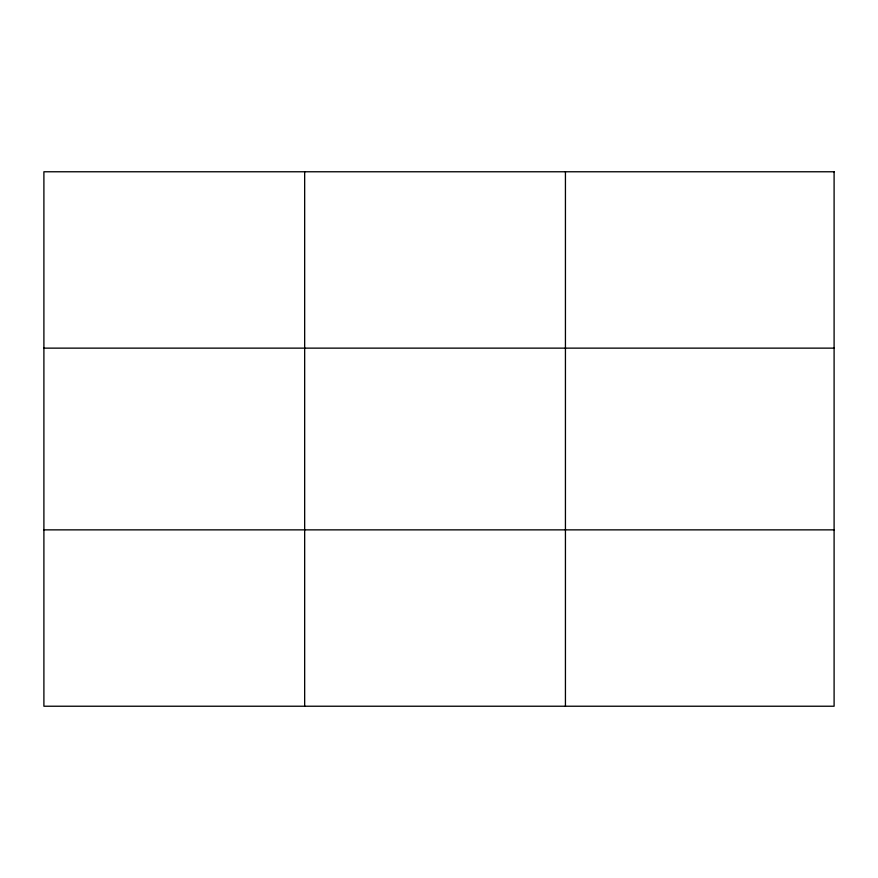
<?xml version="1.0" encoding="UTF-8"?>
<svg xmlns="http://www.w3.org/2000/svg" width="878" height="878" viewBox="0 0 878 878"><rect width="100%" height="100%" fill="white"/><g stroke="black" fill="none" stroke-linecap="round" stroke-linejoin="round"><path stroke-width="1.32" d="M304.666 706.23L304.666 171.77M565.432 706.23L565.432 171.77M43.9 348.138L834.1 348.138M43.9 529.862L834.1 529.862M834.1 171.77L834.1 706.23L43.9 706.23L43.9 171.77L834.1 171.77"/></g></svg>
